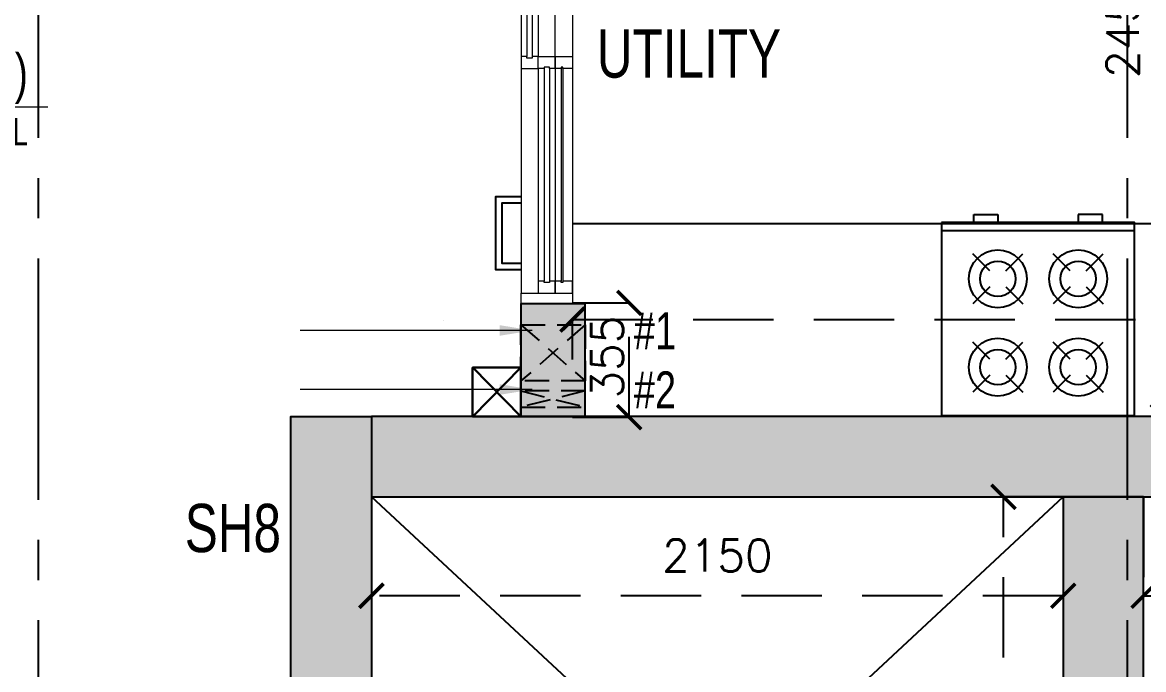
# Model space of a CAD drawing. Header units: millimetres. Extents: x 1180970 to 1231451, y -5737889 to -5695638.
# Drawn here: x 1199207 to 1202692, y -5711337 to -5709325 of the extents above; entities that cross this region are included whole.
import ezdxf

# ---------------------------------------------------------------- set-up
doc = ezdxf.new("R2010")
doc.units = ezdxf.units.MM
doc.header["$LTSCALE"] = 1000
doc.header["$MEASUREMENT"] = 0
for name, pattern in [('2BHK-A - BACK$2$HIDDEN', [0.375, 0.25, -0.125]), ('AUDIT_D_120904163729-0', [0]), ('T8 - GROUND FLOOR CORE$0$HIDDEN', [0.375, 0.25, -0.125]), ('T8(T9 IS SIMILAR) - GROUND FLOOR - DIMENSION & TEXTING$0$HIDDEN', [0.375, 0.25, -0.125]), ('T8_REFUGE COLUMNS$0$CENTER2', [1.125, 0.75, -0.125, 0.125, -0.125])]:
    doc.linetypes.add(name, pattern=pattern)
doc.layers.get('0').update_dxf_attribs({"linetype": 'AUDIT_D_120904163729-0'})
for name, color, linetype in [('2BHK-A - BACK$0$a-KIT FIX', 251, 'Continuous'), ('T8 - GROUND FLOOR CORE$0$A-DIMENSIONS', 2, 'T8 - GROUND FLOOR CORE$0$HIDDEN'), ('T8 - GROUND FLOOR CORE$0$CUT-OUT', 49, 'Continuous'), ('T8(T9 IS SIMILAR) - GROUND FLOOR - DIMENSION & TEXTING$0$A-DIMENSIONS', 2, 'T8(T9 IS SIMILAR) - GROUND FLOOR - DIMENSION & TEXTING$0$HIDDEN'), ('T8_REFUGE COLUMNS$0$A-CENTERLINE', 193, 'T8_REFUGE COLUMNS$0$CENTER2'), ('T8_REFUGE COLUMNS$0$A-RCC COLS', 3, 'Continuous'), ('T8_REFUGE COLUMNS$0$A-SHEAR WALL THICKENING', 3, 'Continuous')]:
    doc.layers.add(name, color=color, linetype=linetype)
for name, color, linetype, lineweight in [('2BHK-A - BACK$1$A-WALL- 160', 6, 'Continuous', 30), ('2BHK-A - BACK$1$Window', 4, 'Continuous', 20), ('T8 - GROUND FLOOR CORE$0$a-Text', 4, 'Continuous', 0), ('T8(T9 IS SIMILAR) - GROUND FLOOR - DIMENSION & TEXTING$0$a-Text', 4, 'Continuous', 0), ('T8(T9 IS SIMILAR) - GROUND FLOOR - DIMENSION & TEXTING$0$R0-18-10-2014-T1-1st Podium Floor Plan$0$Text', 2, 'Continuous', 0), ('T8(T9 IS SIMILAR) - GROUND FLOOR$0$D&W', 8, 'Continuous', 25)]:
    doc.layers.add(name, color=color, linetype=linetype, lineweight=lineweight)
doc.layers.add('T8_REFUGE COLUMNS$0$COL-HATCH', color=7, linetype='Continuous', lineweight=25, true_color=0xa3a3a3)
doc.styles.add('T8 - GROUND FLOOR CORE$0$ARIAL ARROW', font='swisscl.ttf')
doc.styles.add('T8 - GROUND FLOOR CORE$0$Romans 1', font='romans.shx', dxfattribs={"height": 100})
doc.styles.add('T8(T9 IS SIMILAR) - GROUND FLOOR - DIMENSION & TEXTING$0$ARIAL ARROW', font='swisscl.ttf')
doc.styles.add('T8(T9 IS SIMILAR) - GROUND FLOOR - DIMENSION & TEXTING$0$Romans 1', font='romans.shx', dxfattribs={"height": 100})
doc.styles.add('T8(T9 IS SIMILAR) - GROUND FLOOR - DIMENSION & TEXTING$0$Tahoma', font='tahoma.ttf')
doc.dimstyles.new('T8 - GROUND FLOOR CORE$0$ALPINE S', dxfattribs={"dimscale": 0, "dimtxt": 100, "dimasz": 75, "dimexe": 0, "dimexo": 0, "dimgap": 75, "dimtad": 1, "dimdec": 0, "dimzin": 0, "dimdsep": 46, "dimtxsty": 'T8 - GROUND FLOOR CORE$0$Romans 1', "dimblk": 'T8 - GROUND FLOOR CORE$0$_ArchTick', "dimcen": 0.09, "dimclrd": 256, "dimclre": 256, "dimclrt": 7, "dimadec": 0, "dimazin": 0, "dimtfac": 1, "dimtdec": 0, "dimtofl": 0, "dimtmove": 1, "dimatfit": 0, "dimldrblk": 'T8 - GROUND FLOOR CORE$0$_Open90', "dimfxl": 1, "dimtolj": 1, "dimtzin": 0, "dimarcsym": 0})
doc.dimstyles.new('T8(T9 IS SIMILAR) - GROUND FLOOR - DIMENSION & TEXTING$0$ALPINE S', dxfattribs={"dimscale": 0, "dimtxt": 100, "dimasz": 75, "dimexe": 0, "dimexo": 0, "dimgap": 75, "dimtad": 1, "dimdec": 0, "dimzin": 0, "dimdsep": 46, "dimtxsty": 'T8(T9 IS SIMILAR) - GROUND FLOOR - DIMENSION & TEXTING$0$Romans 1', "dimblk": 'T8(T9 IS SIMILAR) - GROUND FLOOR - DIMENSION & TEXTING$0$_ArchTick', "dimcen": 0.09, "dimclrd": 256, "dimclre": 256, "dimclrt": 7, "dimadec": 0, "dimazin": 0, "dimtfac": 1, "dimtdec": 0, "dimtofl": 0, "dimtmove": 1, "dimatfit": 0, "dimldrblk": 'T8(T9 IS SIMILAR) - GROUND FLOOR - DIMENSION & TEXTING$0$_Open90', "dimfxl": 1, "dimtolj": 1, "dimtzin": 0, "dimarcsym": 0})
doc.dimstyles.new('T8(T9 IS SIMILAR) - GROUND FLOOR - DIMENSION & TEXTING$0$SAMATA STD', dxfattribs={"dimtxt": 100, "dimasz": 50, "dimexe": 50, "dimexo": 50, "dimgap": 10, "dimtad": 0, "dimdec": 0, "dimrnd": 5, "dimzin": 0, "dimdsep": 46, "dimtxsty": 'T8(T9 IS SIMILAR) - GROUND FLOOR - DIMENSION & TEXTING$0$Tahoma', "dimblk": 'T8(T9 IS SIMILAR) - GROUND FLOOR - DIMENSION & TEXTING$0$_Origin2', "dimcen": -50, "dimdle": 50, "dimclrd": 7, "dimclre": 7, "dimclrt": 7, "dimadec": 0, "dimazin": 0, "dimtfac": 1, "dimtdec": 0, "dimtmove": 1, "dimatfit": 3, "dimfxl": 150, "dimtfill": 1, "dimtolj": 1, "dimtzin": 0, "dimlwd": -1, "dimlwe": -1, "dimarcsym": 0})

# ---------------------------------------------------------------- blocks, each defined once
blk = doc.blocks.new('2BHK-A - BACK$1$1500')
at = {"layer": '2BHK-A - BACK$1$Window', "color": 1, "lineweight": 13}
for p, q in [((1149540.7, -5694418.8), (1148842.5, -5694418.8)), ((1150239, -5694418.8), (1149578.2, -5694418.8)), ((1148842.5, -5694472.2), (1148842.5, -5694472.2)), ((1149540.7, -5694472.2), (1148880, -5694472.2)), ((1150239, -5694472.2), (1149578.2, -5694472.2)), ((1148842.5, -5694525.5), (1148880, -5694525.5)), ((1149540.7, -5694525.5), (1148880, -5694525.5)), ((1149578.2, -5694525.5), (1150276.5, -5694525.5)), ((1150276.5, -5694578.8), (1148842.5, -5694578.8)), ((1149540.7, -5694578.8), (1148880, -5694578.8))]:
    blk.add_line(p, q, dxfattribs=at)
at = {"layer": '2BHK-A - BACK$1$Window', "color": 5, "lineweight": 13}
for p, q in [((1150239, -5694437.4), (1149578.2, -5694437.4)), ((1150239, -5694453.6), (1149578.2, -5694453.6)), ((1149540.7, -5694490.7), (1148880, -5694490.7)), ((1149540.7, -5694506.9), (1148880, -5694506.9)), ((1149540.7, -5694544.1), (1148880, -5694544.1)), ((1149540.7, -5694548.6), (1148880, -5694548.6))]:
    blk.add_line(p, q, dxfattribs=at)
at = {"layer": '2BHK-A - BACK$1$Window', "color": 4, "lineweight": 13}
for points in [[(1148842.5, -5694578.8), (1148809.5, -5694578.8), (1148809.5, -5694418.8), (1148842.5, -5694418.8)], [(1149578.2, -5694437.4), (1149578.2, -5694418.8), (1149540.7, -5694418.8), (1149540.7, -5694472.2), (1149578.2, -5694472.2), (1149578.2, -5694453.6), (1149573.7, -5694453.6), (1149573.7, -5694437.4)], [(1150239, -5694437.4), (1150239, -5694418.8), (1150276.5, -5694418.8), (1150276.5, -5694472.2), (1150239, -5694472.2), (1150239, -5694453.6), (1150243.5, -5694453.6), (1150243.5, -5694437.4)], [(1150309.5, -5694418.8), (1150276.5, -5694418.8), (1150276.5, -5694578.8), (1150309.5, -5694578.8)], [(1148880, -5694490.7), (1148880, -5694472.2), (1148842.5, -5694472.2), (1148842.5, -5694525.5), (1148880, -5694525.5), (1148880, -5694506.9), (1148875.5, -5694506.9), (1148875.5, -5694490.7)], [(1149540.7, -5694490.7), (1149540.7, -5694472.2), (1149578.2, -5694472.2), (1149578.2, -5694525.5), (1149540.7, -5694525.5), (1149540.7, -5694506.9), (1149545.2, -5694506.9), (1149545.2, -5694490.7)], [(1148880, -5694544.1), (1148880, -5694525.5), (1148842.5, -5694525.5), (1148842.5, -5694578.8), (1148880, -5694578.8), (1148880, -5694548.6), (1148875.5, -5694548.6), (1148875.5, -5694544.1)], [(1149540.7, -5694544.1), (1149540.7, -5694525.5), (1149578.2, -5694525.5), (1149578.2, -5694578.8), (1149540.7, -5694578.8), (1149540.7, -5694548.6), (1149545.2, -5694548.6), (1149545.2, -5694544.1)]]:
    blk.add_lwpolyline(points, close=True, dxfattribs=at)
blk = doc.blocks.new('2BHK-A - BACK$0$RANGE-flat-1')
at = {"color": 0, "linetype": 'ByBlock'}
for p, q in [((-575, -600), (-575, 0)), ((-600, -100), (-625, -100)), ((-625, -100), (-625, -175)), ((-450, -150), (-502.8, -97.2)), ((-400, -150), (-347.2, -97.2)), ((-175, -150), (-227.8, -97.2)), ((-125, -150), (-72.2, -97.2)), ((-625, -175), (-600, -175)), ((-450, -200), (-502.8, -252.8)), ((-400, -200), (-347.2, -252.8)), ((-175, -200), (-227.8, -252.8)), ((-125, -200), (-72.2, -252.8)), ((-450, -400), (-502.8, -347.2)), ((-400, -400), (-347.2, -347.2)), ((-175, -400), (-227.8, -347.2)), ((-125, -400), (-72.2, -347.2)), ((-625, -425), (-600, -425)), ((-625, -500), (-625, -425)), ((-450, -450), (-502.8, -502.8)), ((-400, -450), (-347.2, -502.8)), ((-175, -450), (-227.8, -502.8)), ((-125, -450), (-72.2, -502.8)), ((-600, -500), (-625, -500))]:
    blk.add_line(p, q, dxfattribs=at)
blk.add_lwpolyline([(-600, -600), (0, -600), (0, 0), (-600, 0)], close=True, dxfattribs=at)
for centre, radius in [((-425, -175), 90), ((-150, -175), 90), ((-425, -175), 55), ((-150, -175), 55), ((-425, -425), 90), ((-150, -425), 90), ((-425, -425), 55), ((-150, -425), 55)]:
    blk.add_circle(centre, radius, dxfattribs=at)
blk = doc.blocks.new('2BHK-A - BACK')
at = {"linetype": '2BHK-A - BACK$2$HIDDEN', "ltscale": 0.3}
for p, q in [((1200756.6, -5710264.4), (1200956.7, -5710439.4, 0.6)), ((1200956.7, -5710264.4, 0.6), (1200756.7, -5710439.4)), ((1200756.7, -5710470.4), (1200956.7, -5710520.4)), ((1200956.7, -5710470.4), (1200756.7, -5710520.4))]:
    blk.add_line(p, q, dxfattribs=at)
at = {"linetype": 'ByBlock'}
for points in [[(1200756.7, -5710094.1), (1200679, -5710094.1), (1200679, -5709865.9), (1200756.7, -5709865.9)], [(1200756.7, -5710074.1), (1200699, -5710074.1), (1200699, -5709885.9), (1200756.7, -5709885.9)]]:
    blk.add_lwpolyline(points, dxfattribs=at)
at = {"linetype": '2BHK-A - BACK$2$HIDDEN', "ltscale": 0.3}
for points in [[(1200956.7, -5710439.4), (1200756.7, -5710439.4), (1200756.7, -5710264.4), (1200956.7, -5710264.4)], [(1200756.7, -5710520.4), (1200956.7, -5710520.4), (1200956.7, -5710470.4), (1200756.7, -5710470.4)]]:
    blk.add_lwpolyline(points, close=True, dxfattribs=at)
at = {"layer": '2BHK-A - BACK$0$a-KIT FIX', "color": 1}
blk.add_line((1200917.1, -5709949.5), (1203922.1, -5709949.5), dxfattribs=at)
at = {"layer": '2BHK-A - BACK$1$A-WALL- 160', "color": 5, "linetype": '2BHK-A - BACK$2$HIDDEN', "ltscale": 0.3}
blk.add_line((1200757.1, -5710024.2), (1200757.2, -5710024.2), dxfattribs=at)
at = {"layer": '2BHK-A - BACK$1$A-WALL- 160', "color": 5, "ltscale": 0.3}
for p, q in [((1200516.2, -5710250.2), (1200516.3, -5710250.2)), ((1200607.2, -5710549.4), (1200756.7, -5710397.7, 0.6)), ((1200756.7, -5710549.6, 0), (1200607.2, -5710397.7, 0.6))]:
    blk.add_line(p, q, dxfattribs=at)
blk.add_lwpolyline([(1200756.7, -5710397.7), (1200756.7, -5710549.6), (1200606.7, -5710549.6), (1200606.7, -5710397.7)], close=True, dxfattribs=at)
at = {"layer": '2BHK-A - BACK$0$a-KIT FIX', "extrusion": (0, 0, -1), "xscale": -1, "zscale": -1, "rotation": 90}
blk.add_blockref('2BHK-A - BACK$0$RANGE-flat-1', (-1202664.2, -5710546.8), dxfattribs=at)
at = {"layer": '2BHK-A - BACK$1$A-WALL- 160', "linetype": 'ByBlock', "rotation": 90}
blk.add_blockref('2BHK-A - BACK$1$1500', (-4493661.7, -6859009), dxfattribs=at)
blk = doc.blocks.new('T8_REFUGE COLUMNS$0$A$C277F3394')
at = {"layer": 'T8_REFUGE COLUMNS$0$A-SHEAR WALL THICKENING', "linetype": 'ByBlock', "true_color": 0xa3a3a3}
h = blk.add_hatch(color=253, dxfattribs=at)
h.dxf.hatch_style = 1
h.paths.add_polyline_path([(-4335.5, 8675.2), (-4135.5, 8675.2), (-4135.5, 9025.2), (-4335.5, 9025.2)])
at = {"layer": 'T8_REFUGE COLUMNS$0$A-SHEAR WALL THICKENING', "linetype": 'ByBlock'}
blk.add_lwpolyline([(-4335.5, 8675.2), (-4135.5, 8675.2), (-4135.5, 9025.2), (-4335.5, 9025.2)], close=True, dxfattribs=at)
blk = doc.blocks.new('T8_REFUGE COLUMNS$0$A$C46A13422')
at = {"layer": 'T8_REFUGE COLUMNS$0$A-SHEAR WALL THICKENING', "linetype": 'ByBlock'}
blk.add_blockref('T8_REFUGE COLUMNS$0$A$C277F3394', (-5609.8, -7500), dxfattribs=at)
blk = doc.blocks.new('T8_REFUGE COLUMNS')
at = {"layer": 'T8_REFUGE COLUMNS$0$COL-HATCH', "linetype": 'ByBlock'}
h = blk.add_hatch(color=256, dxfattribs=at)
h.dxf.hatch_style = 1
h.paths.add_polyline_path([(1200042.1, -5713849.9), (1200042.1, -5710549.9), (1205092.1, -5710549.9), (1205092.1, -5712999.9), (1204842.1, -5712999.9), (1204842, -5710799.9), (1200292.1, -5710799.9), (1200292.1, -5713849.9)])
h = blk.add_hatch(color=256, dxfattribs=at)
h.dxf.hatch_style = 1
h.paths.add_polyline_path([(1202442.1, -5712799.9), (1202692.1, -5712799.9), (1202692.1, -5710799.9), (1202442.1, -5710799.9)], flags=17)
at = {"layer": 'T8_REFUGE COLUMNS$0$A-CENTERLINE'}
for p, q in [((1199257.1, -5728808.5), (1199257.1, -5698299.6)), ((1202642.1, -5728808.5), (1202642.1, -5698573.6))]:
    blk.add_line(p, q, dxfattribs=at)
at = {"layer": 'T8_REFUGE COLUMNS$0$A-RCC COLS', "linetype": 'ByBlock'}
for points in [[(1200292.1, -5713849.9), (1200042.1, -5713849.9), (1200042.1, -5710549.9), (1200292.1, -5710549.9)], [(1200292.2, -5710799.9), (1204842.1, -5710799.9), (1204842.1, -5710549.9), (1200292.2, -5710549.9)], [(1202442.1, -5712799.9), (1202692.1, -5712799.9), (1202692.1, -5710799.9), (1202442.1, -5710799.9)]]:
    blk.add_lwpolyline(points, close=True, dxfattribs=at)
blk.add_blockref('T8_REFUGE COLUMNS$0$A$C46A13422', (1210702.1, -5711724.9), dxfattribs=at)
blk = doc.blocks.new('T8 - GROUND FLOOR CORE$0$_ArchTick')
at = {"color": 0, "linetype": 'ByBlock', "const_width": 0.15}
blk.add_lwpolyline([(-0.5, -0.5), (0.5, 0.5)], dxfattribs=at)
blk = doc.blocks.new('*D208')
at = {"layer": 'T8 - GROUND FLOOR CORE$0$A-DIMENSIONS', "linetype": 'T8 - GROUND FLOOR CORE$0$HIDDEN', "lineweight": -2, "transparency": 16777216}
for p, q in [((1202442.4, -5710799.7), (1202257.1, -5710799.7)), ((1202442.4, -5712799.6), (1202257.1, -5712799.6))]:
    blk.add_line(p, q, dxfattribs=at)
at = {"layer": 'T8 - GROUND FLOOR CORE$0$A-DIMENSIONS', "lineweight": -2, "transparency": 16777216}
blk.add_line((1202257.1, -5712799.6), (1202257.1, -5710799.7), dxfattribs=at)
at = {"layer": 'T8 - GROUND FLOOR CORE$0$A-DIMENSIONS', "linetype": 'ByBlock', "lineweight": -2, "transparency": 16777216, "xscale": 75, "yscale": 75, "zscale": 75}
for p, rotation in [((1202257.1, -5710799.7), 90), ((1202257.1, -5712799.6), 270)]:
    blk.add_blockref('T8 - GROUND FLOOR CORE$0$_ArchTick', p, dxfattribs=dict(at, rotation=rotation))
at = {"layer": 'T8 - GROUND FLOOR CORE$0$A-DIMENSIONS', "color": 7, "linetype": 'ByBlock', "transparency": 16777216, "insert": (1202132.1, -5711799.6), "char_height": 100, "attachment_point": 5, "rotation": 90, "style": 'T8 - GROUND FLOOR CORE$0$Romans 1'}
blk.add_mtext('\\A1;2000', dxfattribs=at)
blk = doc.blocks.new('T8 - GROUND FLOOR CORE$0$_Open90')
at = {"color": 0, "linetype": 'ByBlock', "lineweight": -2}
for p, q in [((-0.5, 0.5), (0, 0)), ((0, 0), (-1, 0)), ((0, 0), (-0.5, -0.5))]:
    blk.add_line(p, q, dxfattribs=at)
blk = doc.blocks.new('*D209')
at = {"layer": 'T8 - GROUND FLOOR CORE$0$A-DIMENSIONS', "linetype": 'T8 - GROUND FLOOR CORE$0$HIDDEN', "lineweight": -2, "transparency": 16777216}
for p, q in [((1200292.4, -5710799.7), (1200292.4, -5711107.1)), ((1202442.4, -5710799.7), (1202442.4, -5711107.1))]:
    blk.add_line(p, q, dxfattribs=at)
at = {"layer": 'T8 - GROUND FLOOR CORE$0$A-DIMENSIONS', "lineweight": -2, "transparency": 16777216}
blk.add_line((1202442.4, -5711107.1), (1200292.4, -5711107.1), dxfattribs=at)
at = {"layer": 'T8 - GROUND FLOOR CORE$0$A-DIMENSIONS', "linetype": 'ByBlock', "lineweight": -2, "transparency": 16777216, "xscale": 75, "yscale": 75, "zscale": 75, "rotation": 180}
blk.add_blockref('T8 - GROUND FLOOR CORE$0$_ArchTick', (1200292.4, -5711107.1), dxfattribs=at)
at = {"layer": 'T8 - GROUND FLOOR CORE$0$A-DIMENSIONS', "linetype": 'ByBlock', "lineweight": -2, "transparency": 16777216, "xscale": 75, "yscale": 75, "zscale": 75}
blk.add_blockref('T8 - GROUND FLOOR CORE$0$_ArchTick', (1202442.4, -5711107.1), dxfattribs=at)
at = {"layer": 'T8 - GROUND FLOOR CORE$0$A-DIMENSIONS', "color": 7, "linetype": 'ByBlock', "transparency": 16777216, "insert": (1201367.4, -5710982.1), "char_height": 100, "attachment_point": 5, "style": 'T8 - GROUND FLOOR CORE$0$Romans 1'}
blk.add_mtext('\\A1;2150', dxfattribs=at)
blk = doc.blocks.new('*D210')
at = {"layer": 'T8 - GROUND FLOOR CORE$0$A-DIMENSIONS', "linetype": 'T8 - GROUND FLOOR CORE$0$HIDDEN', "lineweight": -2, "transparency": 16777216}
for p, q in [((1202692.4, -5710799.7), (1202692.4, -5711107.1)), ((1204842.3, -5710799.5), (1204842.3, -5711107.1))]:
    blk.add_line(p, q, dxfattribs=at)
at = {"layer": 'T8 - GROUND FLOOR CORE$0$A-DIMENSIONS', "lineweight": -2, "transparency": 16777216}
blk.add_line((1202692.4, -5711107.1), (1204842.3, -5711107.1), dxfattribs=at)
at = {"layer": 'T8 - GROUND FLOOR CORE$0$A-DIMENSIONS', "linetype": 'ByBlock', "lineweight": -2, "transparency": 16777216, "xscale": 75, "yscale": 75, "zscale": 75, "rotation": 180}
blk.add_blockref('T8 - GROUND FLOOR CORE$0$_ArchTick', (1202692.4, -5711107.1), dxfattribs=at)
at = {"layer": 'T8 - GROUND FLOOR CORE$0$A-DIMENSIONS', "linetype": 'ByBlock', "lineweight": -2, "transparency": 16777216, "xscale": 75, "yscale": 75, "zscale": 75}
blk.add_blockref('T8 - GROUND FLOOR CORE$0$_ArchTick', (1204842.3, -5711107.1), dxfattribs=at)
at = {"layer": 'T8 - GROUND FLOOR CORE$0$A-DIMENSIONS', "color": 7, "linetype": 'ByBlock', "transparency": 16777216, "insert": (1203767.4, -5710982.1), "char_height": 100, "attachment_point": 5, "style": 'T8 - GROUND FLOOR CORE$0$Romans 1'}
blk.add_mtext('\\A1;2150', dxfattribs=at)
blk = doc.blocks.new('T8(T9 IS SIMILAR) - GROUND FLOOR - DIMENSION & TEXTING$0$_ArchTick')
at = {"color": 0, "linetype": 'ByBlock', "const_width": 0.15}
blk.add_lwpolyline([(-0.5, -0.5), (0.5, 0.5)], dxfattribs=at)
blk = doc.blocks.new('*D706')
at = {"layer": 'T8(T9 IS SIMILAR) - GROUND FLOOR - DIMENSION & TEXTING$0$A-DIMENSIONS', "linetype": 'T8(T9 IS SIMILAR) - GROUND FLOOR - DIMENSION & TEXTING$0$HIDDEN', "lineweight": -2, "transparency": 16777216}
for p, q in [((1200917.3, -5710372.4), (1200917.3, -5710248.5)), ((1204892.3, -5710372.4), (1204892.3, -5710248.5))]:
    blk.add_line(p, q, dxfattribs=at)
at = {"layer": 'T8(T9 IS SIMILAR) - GROUND FLOOR - DIMENSION & TEXTING$0$A-DIMENSIONS', "lineweight": -2, "transparency": 16777216}
blk.add_line((1200917.3, -5710248.5), (1204892.3, -5710248.5), dxfattribs=at)
at = {"layer": 'T8(T9 IS SIMILAR) - GROUND FLOOR - DIMENSION & TEXTING$0$A-DIMENSIONS', "linetype": 'ByBlock', "lineweight": -2, "transparency": 16777216, "xscale": 75, "yscale": 75, "zscale": 75, "rotation": 180}
blk.add_blockref('T8(T9 IS SIMILAR) - GROUND FLOOR - DIMENSION & TEXTING$0$_ArchTick', (1200917.3, -5710248.5), dxfattribs=at)
at = {"layer": 'T8(T9 IS SIMILAR) - GROUND FLOOR - DIMENSION & TEXTING$0$A-DIMENSIONS', "linetype": 'ByBlock', "lineweight": -2, "transparency": 16777216, "xscale": 75, "yscale": 75, "zscale": 75}
blk.add_blockref('T8(T9 IS SIMILAR) - GROUND FLOOR - DIMENSION & TEXTING$0$_ArchTick', (1204892.3, -5710248.5), dxfattribs=at)
at = {"layer": 'T8(T9 IS SIMILAR) - GROUND FLOOR - DIMENSION & TEXTING$0$A-DIMENSIONS', "color": 7, "linetype": 'ByBlock', "transparency": 16777216, "insert": (1202904.8, -5710123.5), "char_height": 100, "attachment_point": 5, "style": 'T8(T9 IS SIMILAR) - GROUND FLOOR - DIMENSION & TEXTING$0$Romans 1'}
blk.add_mtext('\\A1;3975', dxfattribs=at)
blk = doc.blocks.new('T8(T9 IS SIMILAR) - GROUND FLOOR - DIMENSION & TEXTING$0$_Open90')
at = {"color": 0, "linetype": 'ByBlock', "lineweight": -2}
for p, q in [((-0.5, 0.5), (0, 0)), ((0, 0), (-1, 0)), ((0, 0), (-0.5, -0.5))]:
    blk.add_line(p, q, dxfattribs=at)
blk = doc.blocks.new('*D707')
at = {"layer": 'T8(T9 IS SIMILAR) - GROUND FLOOR - DIMENSION & TEXTING$0$A-DIMENSIONS', "linetype": 'T8(T9 IS SIMILAR) - GROUND FLOOR - DIMENSION & TEXTING$0$HIDDEN', "lineweight": -2, "transparency": 16777216}
for p, q in [((1200917.3, -5710196.7), (1201093.5, -5710196.7)), ((1200917.3, -5710551.9), (1201093.5, -5710551.9))]:
    blk.add_line(p, q, dxfattribs=at)
at = {"layer": 'T8(T9 IS SIMILAR) - GROUND FLOOR - DIMENSION & TEXTING$0$A-DIMENSIONS', "lineweight": -2, "transparency": 16777216}
blk.add_line((1201093.5, -5710551.9), (1201093.5, -5710196.7), dxfattribs=at)
at = {"layer": 'T8(T9 IS SIMILAR) - GROUND FLOOR - DIMENSION & TEXTING$0$A-DIMENSIONS', "linetype": 'ByBlock', "lineweight": -2, "transparency": 16777216, "xscale": 75, "yscale": 75, "zscale": 75}
for p, rotation in [((1201093.5, -5710196.7), 90), ((1201093.5, -5710551.9), 270)]:
    blk.add_blockref('T8(T9 IS SIMILAR) - GROUND FLOOR - DIMENSION & TEXTING$0$_ArchTick', p, dxfattribs=dict(at, rotation=rotation))
at = {"layer": 'T8(T9 IS SIMILAR) - GROUND FLOOR - DIMENSION & TEXTING$0$A-DIMENSIONS', "color": 7, "linetype": 'ByBlock', "transparency": 16777216, "insert": (1201024.9, -5710365.3), "char_height": 100, "attachment_point": 5, "rotation": 90, "style": 'T8(T9 IS SIMILAR) - GROUND FLOOR - DIMENSION & TEXTING$0$Romans 1'}
blk.add_mtext('\\A1;355', dxfattribs=at)
blk = doc.blocks.new('*D708')
at = {"layer": 'T8(T9 IS SIMILAR) - GROUND FLOOR - DIMENSION & TEXTING$0$A-DIMENSIONS', "linetype": 'T8(T9 IS SIMILAR) - GROUND FLOOR - DIMENSION & TEXTING$0$HIDDEN', "lineweight": -2, "transparency": 16777216}
for p, q in [((1202817.3, -5708100.9), (1202752.4, -5708100.9)), ((1202817.3, -5710550.9), (1202752.4, -5710550.9))]:
    blk.add_line(p, q, dxfattribs=at)
at = {"layer": 'T8(T9 IS SIMILAR) - GROUND FLOOR - DIMENSION & TEXTING$0$A-DIMENSIONS', "lineweight": -2, "transparency": 16777216}
blk.add_line((1202752.4, -5708100.9), (1202752.4, -5710550.9), dxfattribs=at)
at = {"layer": 'T8(T9 IS SIMILAR) - GROUND FLOOR - DIMENSION & TEXTING$0$A-DIMENSIONS', "linetype": 'ByBlock', "lineweight": -2, "transparency": 16777216, "xscale": 75, "yscale": 75, "zscale": 75}
for p, rotation in [((1202752.4, -5708100.9), 90), ((1202752.4, -5710550.9), 270)]:
    blk.add_blockref('T8(T9 IS SIMILAR) - GROUND FLOOR - DIMENSION & TEXTING$0$_ArchTick', p, dxfattribs=dict(at, rotation=rotation))
at = {"layer": 'T8(T9 IS SIMILAR) - GROUND FLOOR - DIMENSION & TEXTING$0$A-DIMENSIONS', "color": 7, "linetype": 'ByBlock', "transparency": 16777216, "insert": (1202627.4, -5709325.9), "char_height": 100, "attachment_point": 5, "rotation": 90, "style": 'T8(T9 IS SIMILAR) - GROUND FLOOR - DIMENSION & TEXTING$0$Romans 1'}
blk.add_mtext('\\A1;2450', dxfattribs=at)
blk = doc.blocks.new('T8(T9 IS SIMILAR) - GROUND FLOOR - DIMENSION & TEXTING$0$_Origin2')
at = {"color": 0, "linetype": 'ByBlock', "lineweight": -2}
blk.add_line((-0.5, 0), (-1, 0), dxfattribs=at)
for radius in [0.5, 0.25]:
    blk.add_circle((0, 0), radius, dxfattribs=at)
blk = doc.blocks.new('T8 - GROUND FLOOR CORE')
at = {"layer": 'T8 - GROUND FLOOR CORE$0$CUT-OUT'}
for p, q in [((1202442.4, -5712799.6), (1200292.4, -5710799.6)), ((1200292.4, -5712799.6), (1202442.4, -5710799.7))]:
    blk.add_line(p, q, dxfattribs=at)
at = {"layer": 'T8 - GROUND FLOOR CORE$0$a-Text', "linetype": 'ByBlock', "insert": (1200011.1, -5710973.7), "char_height": 150, "width": 3499.366, "attachment_point": 9, "style": 'T8 - GROUND FLOOR CORE$0$ARIAL ARROW'}
blk.add_mtext('SH8', dxfattribs=at)
at = {"layer": 'T8 - GROUND FLOOR CORE$0$A-DIMENSIONS', "linetype": 'ByBlock'}
dim = blk.add_linear_dim(base=(1202257.1, -5710799.7), p1=(1202442.4, -5712799.6), p2=(1202442.4, -5710799.7), angle=90, dimstyle='T8 - GROUND FLOOR CORE$0$ALPINE S', override={"dimscale": 1, "dimfxl": 5, "dimarcsym": 1}, dxfattribs=at)
dim.commit()
dim.dimension.update_dxf_attribs({"geometry": '*D208', "text_midpoint": (1202132.1, -5711799.6)})
for base, p1, p2, picture, middle in [((1200292.4, -5711107.1), (1202442.4, -5710799.7), (1200292.4, -5710799.7), '*D209', (1201367.4, -5710982.1)), ((1204842.3, -5711107.1), (1202692.4, -5710799.7), (1204842.3, -5710799.5), '*D210', (1203767.4, -5710982.1))]:
    dim = blk.add_linear_dim(base=base, p1=p1, p2=p2, dimstyle='T8 - GROUND FLOOR CORE$0$ALPINE S', override={"dimscale": 1, "dimfxl": 5, "dimarcsym": 1}, dxfattribs=at)
    dim.commit()
    dim.dimension.update_dxf_attribs({"geometry": picture, "text_midpoint": middle})
blk = doc.blocks.new('T8(T9 IS SIMILAR) - GROUND FLOOR')
at = {"layer": 'T8(T9 IS SIMILAR) - GROUND FLOOR$0$D&W', "linetype": 'ByBlock'}
for name in ['T8_REFUGE COLUMNS', '2BHK-A - BACK', 'T8 - GROUND FLOOR CORE']:
    blk.add_blockref(name, (0, 0), dxfattribs=at)
blk = doc.blocks.new('T8(T9 IS SIMILAR) - GROUND FLOOR - DIMENSION & TEXTING')
at = {"layer": 'T8(T9 IS SIMILAR) - GROUND FLOOR - DIMENSION & TEXTING$0$a-Text', "style": 'T8(T9 IS SIMILAR) - GROUND FLOOR - DIMENSION & TEXTING$0$ARIAL ARROW'}
blk.add_text('UTILITY', height=150, dxfattribs=at).set_placement((1200992.8, -5709496.3))
at = {"layer": 'T8(T9 IS SIMILAR) - GROUND FLOOR - DIMENSION & TEXTING$0$R0-18-10-2014-T1-1st Podium Floor Plan$0$Text', "style": 'T8(T9 IS SIMILAR) - GROUND FLOOR - DIMENSION & TEXTING$0$ARIAL ARROW'}
for s, insert, char_height, width, attachment_point in [('JALI(J1)\\P{\\H0.70833x;AS PER  DETAIL}', (1199224.5, -5709421.7, 0.5), 120, 3557.379, 3), ('#1', (1201239, -5710340.9, 0), 114.75, 1361.984, 9), ('#2', (1201239, -5710524.5, 0), 114.75, 1361.984, 9)]:
    blk.add_mtext(s, dxfattribs=dict(at, insert=insert, char_height=char_height, width=width, attachment_point=attachment_point))
at = {"layer": 'T8(T9 IS SIMILAR) - GROUND FLOOR - DIMENSION & TEXTING$0$A-DIMENSIONS', "linetype": 'ByBlock'}
dim = blk.add_linear_dim(base=(1202752.4, -5710550.9), p1=(1202817.3, -5708100.9), p2=(1202817.3, -5710550.9), angle=270, dimstyle='T8(T9 IS SIMILAR) - GROUND FLOOR - DIMENSION & TEXTING$0$ALPINE S', override={"dimscale": 1, "dimfxl": 5, "dimarcsym": 1}, dxfattribs=at)
dim.commit()
dim.dimension.update_dxf_attribs({"geometry": '*D708', "text_midpoint": (1202627.4, -5709325.9)})
dim = blk.add_linear_dim(base=(1204892.3, -5710248.5), p1=(1200917.3, -5710372.4), p2=(1204892.3, -5710372.4), dimstyle='T8(T9 IS SIMILAR) - GROUND FLOOR - DIMENSION & TEXTING$0$ALPINE S', override={"dimscale": 1, "dimfxl": 5, "dimarcsym": 1}, dxfattribs=at)
dim.commit()
dim.dimension.update_dxf_attribs({"geometry": '*D706', "text_midpoint": (1202904.8, -5710123.5)})
dim = blk.add_linear_dim(base=(1201093.5, -5710196.7), p1=(1200917.3, -5710551.9), p2=(1200917.3, -5710196.7), angle=270, dimstyle='T8(T9 IS SIMILAR) - GROUND FLOOR - DIMENSION & TEXTING$0$ALPINE S', override={"dimscale": 1, "dimfxl": 5, "dimarcsym": 1}, dxfattribs=at)
dim.commit()
dim.dimension.update_dxf_attribs({"geometry": '*D707', "text_midpoint": (1201149.9, -5710365.3), "dimtype": 128})
at = {"layer": 'T8(T9 IS SIMILAR) - GROUND FLOOR - DIMENSION & TEXTING$0$R0-18-10-2014-T1-1st Podium Floor Plan$0$Text'}
for points, override in [([(1198452.7, -5709954.3, 0.5), (1198452.7, -5709586.7, 0.5), (1199286.5, -5709586.8, 0.5)], {"dimscale": 1, "dimasz": 150, "dimclrd": 2, "dimfxlon": 1, "dimarcsym": 1}), ([(1200791.3, -5710282.4, 0), (1200161.7, -5710282.4, 0), (1200070.7, -5710282.4, 0)], {"dimscale": 1, "dimasz": 100, "dimclrd": 2, "dimfxlon": 1, "dimarcsym": 1}), ([(1200791.3, -5710466, 0), (1200161.7, -5710466, 0), (1200070.7, -5710466, 0)], {"dimscale": 1, "dimasz": 100, "dimclrd": 2, "dimfxlon": 1, "dimarcsym": 1})]:
    blk.add_leader(points, dimstyle='T8(T9 IS SIMILAR) - GROUND FLOOR - DIMENSION & TEXTING$0$SAMATA STD', override=override, dxfattribs=at)

msp = doc.modelspace()

# ---------------------------------------------------------------- block references
at = {"linetype": 'ByBlock'}
msp.add_blockref('T8(T9 IS SIMILAR) - GROUND FLOOR', (0, 0), dxfattribs=at)

# ---------------------------------------------------------------- next in the draw order: block references
msp.add_blockref('T8(T9 IS SIMILAR) - GROUND FLOOR - DIMENSION & TEXTING', (0, 0), dxfattribs=at)

doc.saveas('drawing.dxf')
